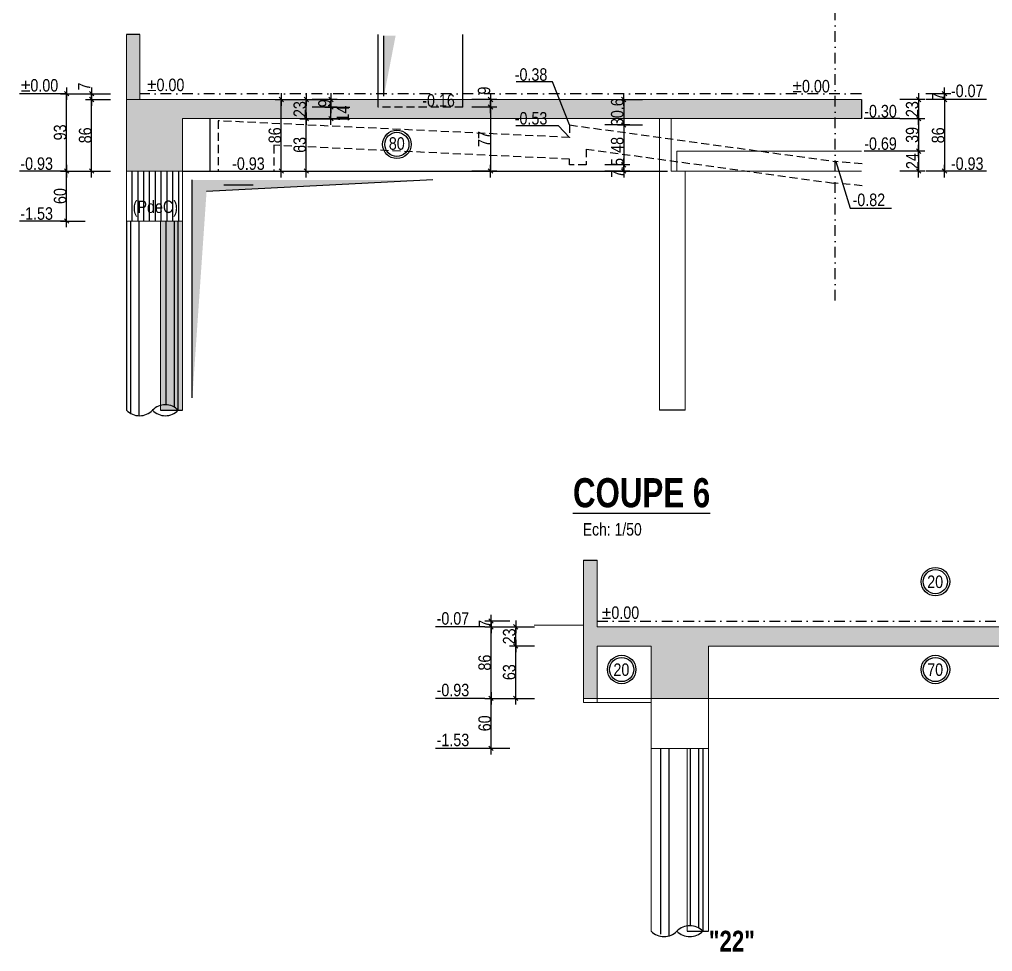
# Model space of a CAD drawing. Header units: centimetres. Extents: x 0 to 23018, y -29024 to -24812.
# Drawn here: x 18657 to 19826, y -26981 to -25861 of the extents above; entities that cross this region are included whole.
import ezdxf
from ezdxf.enums import TextEntityAlignment as Align

# ---------------------------------------------------------------- set-up
doc = ezdxf.new("R2010")
doc.units = ezdxf.units.CM
doc.header["$LTSCALE"] = 25.4
doc.header["$PDMODE"] = 1
doc.header["$PDSIZE"] = -2
doc.linetypes.add('CACHEX2', pattern=[19.05, 12.7, -6.35])
doc.linetypes.add('TIRETPTX2', pattern=[50.8, 25.4, -12.7, 0, -12.7])
for name, color, linetype in [('01_cote_gen', 4, 'Continuous'), ('01_linteaux', 2, 'Continuous'), ('01_murs_sup', 2, 'CACHEX2'), ('01_poch_BN', 9, 'Continuous'), ('01_poch_murs', 253, 'Continuous'), ('01_texte', 230, 'Continuous'), ('AA_COTES', 2, 'Continuous')]:
    doc.layers.add(name, color=color, linetype=linetype)
doc.layers.add('01_murs_coup', color=5, linetype='Continuous', lineweight=60)
doc.layers.add('01_PIEUX', color=5, linetype='Continuous', lineweight=60)
doc.styles.add('ARIAL NA', font='ARIALN.TTF')
doc.styles.add('impact', font='impact.ttf')
doc.styles.add('MATTE_TXT', font='arial.ttf')
doc.styles.add('STYLE2', font='ARIALN.TTF')
doc.dimstyles.new('JB50', dxfattribs={"dimscale": 0.1, "dimtxt": 150, "dimasz": 15, "dimexe": 0.1, "dimexo": 0.1, "dimgap": 0.09, "dimtad": 1, "dimdec": 1, "dimdsep": 46, "dimtxsty": 'STYLE2', "dimblk1": 'BOND_G', "dimblk2": 'BOND_D', "dimsah": 1, "dimcen": 1.5, "dimdle": 0.01, "dimse1": 1, "dimse2": 1, "dimclrd": 4, "dimclre": 2, "dimclrt": 6, "dimazin": 2, "dimtfac": 2.333333, "dimtdec": 1, "dimtix": 1, "dimtmove": 2, "dimatfit": 3, "dimldrblk": 'BOND_G', "dimfxl": 1, "dimtolj": 1, "dimtzin": 0, "dimarcsym": 0})

# ---------------------------------------------------------------- blocks, each defined once
blk = doc.blocks.new('BOND_G')
at = {"layer": 'AA_COTES', "color": 0}
for p, q in [((0, -5), (0, 15)), ((5, 0), (-5, 0)), ((1.77, 1.77), (-1.77, -1.77))]:
    blk.add_line(p, q, dxfattribs=at)
blk = doc.blocks.new('BOND_D')
at = {"layer": 'AA_COTES', "color": 0}
for p, q in [((5, 0), (-5, 0)), ((-1.77, -1.77), (1.77, 1.77)), ((0, 5), (0, -15))]:
    blk.add_line(p, q, dxfattribs=at)
blk = doc.blocks.new('*D72')
at = {"layer": '01_cote_gen', "color": 4, "lineweight": -2, "transparency": 16777216}
blk.add_line((19767.9, -25958.7), (19767.9, -26041.7), dxfattribs=at)
at = {"layer": 'Defpoints', "color": 0, "transparency": 16777216}
for p in [(19697.5, -25957.2), (19697.5, -26043.2), (19767.9, -26043.2)]:
    blk.add_point(p, dxfattribs=at)
at = {"layer": '01_cote_gen', "color": 4, "lineweight": -2, "transparency": 16777216, "xscale": 1.5, "yscale": 1.5, "zscale": 1.5}
for name, p, rotation in [('BOND_G', (19767.9, -25957.2), 90), ('BOND_D', (19767.9, -26043.2), 270)]:
    blk.add_blockref(name, p, dxfattribs=dict(at, rotation=rotation))
at = {"layer": '01_cote_gen', "color": 6, "transparency": 16777216, "insert": (19760.2, -26000.2), "char_height": 15, "attachment_point": 5, "rotation": 90, "style": 'STYLE2'}
blk.add_mtext('\\A1;86', dxfattribs=at)
blk = doc.blocks.new('*D73')
at = {"layer": '01_cote_gen', "color": 4, "lineweight": -2, "transparency": 16777216}
blk.add_line((19736.7, -25958.7), (19736.7, -25978.7), dxfattribs=at)
at = {"layer": 'Defpoints', "color": 0, "transparency": 16777216}
for p in [(19697.5, -25957.2), (19697.5, -25980.2), (19736.7, -25980.2)]:
    blk.add_point(p, dxfattribs=at)
at = {"layer": '01_cote_gen', "color": 4, "lineweight": -2, "transparency": 16777216, "xscale": 1.5, "yscale": 1.5, "zscale": 1.5}
for name, p, rotation in [('BOND_G', (19736.7, -25957.2), 90), ('BOND_D', (19736.7, -25980.2), 270)]:
    blk.add_blockref(name, p, dxfattribs=dict(at, rotation=rotation))
at = {"layer": '01_cote_gen', "color": 6, "transparency": 16777216, "insert": (19729.1, -25968.7), "char_height": 15, "attachment_point": 5, "rotation": 90, "style": 'STYLE2'}
blk.add_mtext('\\A1;23', dxfattribs=at)
blk = doc.blocks.new('*D74')
at = {"layer": '01_cote_gen', "color": 4, "lineweight": -2, "transparency": 16777216}
blk.add_line((19736.7, -25981.7), (19736.7, -26017.7), dxfattribs=at)
at = {"layer": 'Defpoints', "color": 0, "transparency": 16777216}
for p in [(19697.5, -25980.2), (19697.5, -26019.2), (19736.7, -26019.2)]:
    blk.add_point(p, dxfattribs=at)
at = {"layer": '01_cote_gen', "color": 4, "lineweight": -2, "transparency": 16777216, "xscale": 1.5, "yscale": 1.5, "zscale": 1.5}
for name, p, rotation in [('BOND_G', (19736.7, -25980.2), 90), ('BOND_D', (19736.7, -26019.2), 270)]:
    blk.add_blockref(name, p, dxfattribs=dict(at, rotation=rotation))
at = {"layer": '01_cote_gen', "color": 6, "transparency": 16777216, "insert": (19729.1, -25999.7), "char_height": 15, "attachment_point": 5, "rotation": 90, "style": 'STYLE2'}
blk.add_mtext('\\A1;39', dxfattribs=at)
blk = doc.blocks.new('*D75')
at = {"layer": '01_cote_gen', "color": 4, "lineweight": -2, "transparency": 16777216}
blk.add_line((19736.7, -26020.7), (19736.7, -26041.7), dxfattribs=at)
at = {"layer": 'Defpoints', "color": 0, "transparency": 16777216}
for p in [(19697.5, -26019.2), (19697.5, -26043.2), (19736.7, -26043.2)]:
    blk.add_point(p, dxfattribs=at)
at = {"layer": '01_cote_gen', "color": 4, "lineweight": -2, "transparency": 16777216, "xscale": 1.5, "yscale": 1.5, "zscale": 1.5}
for name, p, rotation in [('BOND_G', (19736.7, -26019.2), 90), ('BOND_D', (19736.7, -26043.2), 270)]:
    blk.add_blockref(name, p, dxfattribs=dict(at, rotation=rotation))
at = {"layer": '01_cote_gen', "color": 6, "transparency": 16777216, "insert": (19729.2, -26031.2), "char_height": 15, "attachment_point": 5, "rotation": 90, "style": 'STYLE2'}
blk.add_mtext('\\A1;24', dxfattribs=at)
blk = doc.blocks.new('*D76')
at = {"layer": '01_cote_gen', "color": 4, "lineweight": -2, "transparency": 16777216}
blk.add_line((19001.1, -26041.7), (19001.1, -25981.7), dxfattribs=at)
at = {"layer": 'Defpoints', "color": 0, "transparency": 16777216}
for p in [(19001.1, -25980.2), (19039.6, -25980.2), (19031.6, -26043.2)]:
    blk.add_point(p, dxfattribs=at)
at = {"layer": '01_cote_gen', "color": 4, "lineweight": -2, "transparency": 16777216, "xscale": 1.5, "yscale": 1.5, "zscale": 1.5}
for name, p, rotation in [('BOND_D', (19001.1, -25980.2), 90), ('BOND_G', (19001.1, -26043.2), 270)]:
    blk.add_blockref(name, p, dxfattribs=dict(at, rotation=rotation))
at = {"layer": '01_cote_gen', "color": 6, "transparency": 16777216, "insert": (18993.4, -26011.7), "char_height": 15, "attachment_point": 5, "rotation": 90, "style": 'STYLE2'}
blk.add_mtext('\\A1;63', dxfattribs=at)
blk = doc.blocks.new('*D77')
at = {"layer": '01_cote_gen', "color": 4, "lineweight": -2, "transparency": 16777216}
blk.add_line((19001.1, -25978.7), (19001.1, -25958.7), dxfattribs=at)
at = {"layer": 'Defpoints', "color": 0, "transparency": 16777216}
for p in [(19001.1, -25957.2), (19015.4, -25957.2), (19015.4, -25980.2)]:
    blk.add_point(p, dxfattribs=at)
at = {"layer": '01_cote_gen', "color": 4, "lineweight": -2, "transparency": 16777216, "xscale": 1.5, "yscale": 1.5, "zscale": 1.5}
for name, p, rotation in [('BOND_D', (19001.1, -25957.2), 90), ('BOND_G', (19001.1, -25980.2), 270)]:
    blk.add_blockref(name, p, dxfattribs=dict(at, rotation=rotation))
at = {"layer": '01_cote_gen', "color": 6, "transparency": 16777216, "insert": (18993.4, -25968.7), "char_height": 15, "attachment_point": 5, "rotation": 90, "style": 'STYLE2'}
blk.add_mtext('\\A1;23', dxfattribs=at)
blk = doc.blocks.new('*D78')
at = {"layer": '01_cote_gen', "color": 4, "lineweight": -2, "transparency": 16777216}
blk.add_line((18971.1, -26041.7), (18971.1, -25958.7), dxfattribs=at)
at = {"layer": 'Defpoints', "color": 0, "transparency": 16777216}
for p in [(18971.1, -25957.2), (19023.6, -25957.2), (19023.6, -26043.2)]:
    blk.add_point(p, dxfattribs=at)
at = {"layer": '01_cote_gen', "color": 4, "lineweight": -2, "transparency": 16777216, "xscale": 1.5, "yscale": 1.5, "zscale": 1.5}
for name, p, rotation in [('BOND_D', (18971.1, -25957.2), 90), ('BOND_G', (18971.1, -26043.2), 270)]:
    blk.add_blockref(name, p, dxfattribs=dict(at, rotation=rotation))
at = {"layer": '01_cote_gen', "color": 6, "transparency": 16777216, "insert": (18963.5, -26000.2), "char_height": 15, "attachment_point": 5, "rotation": 90, "style": 'STYLE2'}
blk.add_mtext('\\A1;86', dxfattribs=at)
blk = doc.blocks.new('*D79')
at = {"layer": '01_cote_gen', "color": 4, "lineweight": -2, "transparency": 16777216}
blk.add_line((19030.8, -25978.7), (19030.8, -25967.7), dxfattribs=at)
at = {"layer": 'Defpoints', "color": 0, "transparency": 16777216}
for p in [(19030.8, -25966.2), (19090, -25966.2), (19075.1, -25980.2)]:
    blk.add_point(p, dxfattribs=at)
at = {"layer": '01_cote_gen', "color": 4, "lineweight": -2, "transparency": 16777216, "xscale": 1.5, "yscale": 1.5, "zscale": 1.5}
for name, p, rotation in [('BOND_D', (19030.8, -25966.2), 90), ('BOND_G', (19030.8, -25980.2), 270)]:
    blk.add_blockref(name, p, dxfattribs=dict(at, rotation=rotation))
at = {"layer": '01_cote_gen', "color": 6, "transparency": 16777216, "insert": (19045.1, -25974), "char_height": 15, "attachment_point": 5, "rotation": 90, "style": 'STYLE2'}
blk.add_mtext('\\A1;14', dxfattribs=at)
blk = doc.blocks.new('*D80')
at = {"layer": '01_cote_gen', "color": 4, "lineweight": -2, "transparency": 16777216}
blk.add_line((19030.8, -25958.7), (19030.8, -25964.7), dxfattribs=at)
at = {"layer": 'Defpoints', "color": 0, "transparency": 16777216}
for p in [(19042.3, -25957.2), (19030.8, -25966.2), (19045, -25966.2)]:
    blk.add_point(p, dxfattribs=at)
at = {"layer": '01_cote_gen', "color": 4, "lineweight": -2, "transparency": 16777216, "xscale": 1.5, "yscale": 1.5, "zscale": 1.5}
for name, p, rotation in [('BOND_G', (19030.8, -25957.2), 90), ('BOND_D', (19030.8, -25966.2), 270)]:
    blk.add_blockref(name, p, dxfattribs=dict(at, rotation=rotation))
at = {"layer": '01_cote_gen', "color": 6, "transparency": 16777216, "insert": (19023.1, -25961.7), "char_height": 15, "attachment_point": 5, "rotation": 90, "style": 'STYLE2'}
blk.add_mtext('\\A1;9', dxfattribs=at)
blk = doc.blocks.new('*D81')
at = {"layer": '01_cote_gen', "color": 4, "lineweight": -2, "transparency": 16777216}
blk.add_line((19382.5, -25989.2), (19382.5, -26034.2), dxfattribs=at)
at = {"layer": 'Defpoints', "color": 0, "transparency": 16777216}
for p in [(19317.4, -25987.7), (19337.4, -26035.7), (19382.5, -26035.7)]:
    blk.add_point(p, dxfattribs=at)
at = {"layer": '01_cote_gen', "color": 4, "lineweight": -2, "transparency": 16777216, "xscale": 1.5, "yscale": 1.5, "zscale": 1.5}
for name, p, rotation in [('BOND_G', (19382.5, -25987.7), 90), ('BOND_D', (19382.5, -26035.7), 270)]:
    blk.add_blockref(name, p, dxfattribs=dict(at, rotation=rotation))
at = {"layer": '01_cote_gen', "color": 6, "transparency": 16777216, "insert": (19374.8, -26011.7), "char_height": 15, "attachment_point": 5, "rotation": 90, "style": 'STYLE2'}
blk.add_mtext('\\A1;48', dxfattribs=at)
blk = doc.blocks.new('*D82')
at = {"layer": '01_cote_gen', "color": 4, "lineweight": -2, "transparency": 16777216}
for p, q in [((19382.5, -25955.7), (19382.5, -25954.2)), ((19382.5, -25957.2), (19382.5, -25987.7)), ((19382.5, -25989.2), (19382.5, -25990.7))]:
    blk.add_line(p, q, dxfattribs=at)
at = {"layer": 'Defpoints', "color": 0, "transparency": 16777216}
for p in [(19354.3, -25957.2), (19317.4, -25987.7), (19382.5, -25987.7)]:
    blk.add_point(p, dxfattribs=at)
at = {"layer": '01_cote_gen', "color": 4, "lineweight": -2, "transparency": 16777216, "xscale": 1.5, "yscale": 1.5, "zscale": 1.5}
for name, p, rotation in [('BOND_G', (19382.5, -25957.2), 270), ('BOND_D', (19382.5, -25987.7), 90)]:
    blk.add_blockref(name, p, dxfattribs=dict(at, rotation=rotation))
at = {"layer": '01_cote_gen', "color": 6, "transparency": 16777216, "insert": (19374.8, -25972.4), "char_height": 15, "attachment_point": 5, "rotation": 90, "style": 'STYLE2'}
blk.add_mtext('\\A1;30.6', dxfattribs=at)
blk = doc.blocks.new('*D83')
at = {"layer": '01_cote_gen', "color": 4, "lineweight": -2, "transparency": 16777216}
for p, q in [((19382.5, -26034.2), (19382.5, -26032.7)), ((19382.5, -26043.2), (19382.5, -26035.7)), ((19382.5, -26044.7), (19382.5, -26046.2))]:
    blk.add_line(p, q, dxfattribs=at)
at = {"layer": 'Defpoints', "color": 0, "transparency": 16777216}
for p in [(19317.4, -26035.7), (19327.4, -26043.2), (19382.5, -26035.7)]:
    blk.add_point(p, dxfattribs=at)
at = {"layer": '01_cote_gen', "color": 4, "lineweight": -2, "transparency": 16777216, "xscale": 1.5, "yscale": 1.5, "zscale": 1.5}
for name, p, rotation in [('BOND_D', (19382.5, -26035.7), 270), ('BOND_G', (19382.5, -26043.2), 90)]:
    blk.add_blockref(name, p, dxfattribs=dict(at, rotation=rotation))
at = {"layer": '01_cote_gen', "color": 6, "transparency": 16777216, "insert": (19374.9, -26039.4), "char_height": 15, "attachment_point": 5, "rotation": 90, "style": 'STYLE2'}
blk.add_mtext('\\A1;7.5', dxfattribs=at)
blk = doc.blocks.new('*D90')
at = {"layer": '01_cote_gen', "color": 4, "lineweight": -2, "transparency": 16777216}
blk.add_line((19252.7, -26675.3), (19252.7, -26615.3), dxfattribs=at)
at = {"layer": 'Defpoints', "color": 0, "transparency": 16777216}
for p in [(19252.7, -26613.8), (19350.4, -26613.8), (19350.4, -26676.8)]:
    blk.add_point(p, dxfattribs=at)
at = {"layer": '01_cote_gen', "color": 4, "lineweight": -2, "transparency": 16777216, "xscale": 1.5, "yscale": 1.5, "zscale": 1.5}
for name, p, rotation in [('BOND_D', (19252.7, -26613.8), 90), ('BOND_G', (19252.7, -26676.8), 270)]:
    blk.add_blockref(name, p, dxfattribs=dict(at, rotation=rotation))
at = {"layer": '01_cote_gen', "color": 6, "transparency": 16777216, "insert": (19245, -26645.3), "char_height": 15, "attachment_point": 5, "rotation": 90, "style": 'STYLE2'}
blk.add_mtext('\\A1;63', dxfattribs=at)
blk = doc.blocks.new('*D91')
at = {"layer": '01_cote_gen', "color": 4, "lineweight": -2, "transparency": 16777216}
blk.add_line((19252.7, -26612.3), (19252.7, -26592.3), dxfattribs=at)
at = {"layer": 'Defpoints', "color": 0, "transparency": 16777216}
for p in [(19252.7, -26590.8), (19350.4, -26590.8), (19350.4, -26613.8)]:
    blk.add_point(p, dxfattribs=at)
at = {"layer": '01_cote_gen', "color": 4, "lineweight": -2, "transparency": 16777216, "xscale": 1.5, "yscale": 1.5, "zscale": 1.5}
for name, p, rotation in [('BOND_D', (19252.7, -26590.8), 90), ('BOND_G', (19252.7, -26613.8), 270)]:
    blk.add_blockref(name, p, dxfattribs=dict(at, rotation=rotation))
at = {"layer": '01_cote_gen', "color": 6, "transparency": 16777216, "insert": (19245, -26602.3), "char_height": 15, "attachment_point": 5, "rotation": 90, "style": 'STYLE2'}
blk.add_mtext('\\A1;23', dxfattribs=at)
blk = doc.blocks.new('*D92')
at = {"layer": '01_cote_gen', "color": 4, "lineweight": -2, "transparency": 16777216}
blk.add_line((19223.2, -26675.3), (19223.2, -26592.3), dxfattribs=at)
at = {"layer": 'Defpoints', "color": 0, "transparency": 16777216}
for p in [(19223.2, -26590.8), (19350.4, -26590.8), (19350.4, -26676.8)]:
    blk.add_point(p, dxfattribs=at)
at = {"layer": '01_cote_gen', "color": 4, "lineweight": -2, "transparency": 16777216, "xscale": 1.5, "yscale": 1.5, "zscale": 1.5}
for name, p, rotation in [('BOND_D', (19223.2, -26590.8), 90), ('BOND_G', (19223.2, -26676.8), 270)]:
    blk.add_blockref(name, p, dxfattribs=dict(at, rotation=rotation))
at = {"layer": '01_cote_gen', "color": 6, "transparency": 16777216, "insert": (19215.5, -26633.8), "char_height": 15, "attachment_point": 5, "rotation": 90, "style": 'STYLE2'}
blk.add_mtext('\\A1;86', dxfattribs=at)
blk = doc.blocks.new('*D93')
at = {"layer": '01_cote_gen', "color": 4, "lineweight": -2, "transparency": 16777216}
for p, q in [((19223.2, -26582.3), (19223.2, -26580.8)), ((19223.2, -26583.8), (19223.2, -26590.8)), ((19223.2, -26592.3), (19223.2, -26593.8))]:
    blk.add_line(p, q, dxfattribs=at)
at = {"layer": 'Defpoints', "color": 0, "transparency": 16777216}
for p in [(19223.2, -26590.8), (19357.8, -26583.8), (19357.8, -26590.8)]:
    blk.add_point(p, dxfattribs=at)
at = {"layer": '01_cote_gen', "color": 4, "lineweight": -2, "transparency": 16777216, "xscale": 1.5, "yscale": 1.5, "zscale": 1.5}
for name, p, rotation in [('BOND_G', (19223.2, -26583.8), 270), ('BOND_D', (19223.2, -26590.8), 90)]:
    blk.add_blockref(name, p, dxfattribs=dict(at, rotation=rotation))
at = {"layer": '01_cote_gen', "color": 6, "transparency": 16777216, "insert": (19215.7, -26587.3), "char_height": 15, "attachment_point": 5, "rotation": 90, "style": 'STYLE2'}
blk.add_mtext('\\A1;7', dxfattribs=at)
blk = doc.blocks.new('*D94')
at = {"layer": '01_cote_gen', "color": 4, "lineweight": -2, "transparency": 16777216}
blk.add_line((19223.2, -26735.3), (19223.2, -26678.3), dxfattribs=at)
at = {"layer": 'Defpoints', "color": 0, "transparency": 16777216}
for p in [(19223.2, -26676.8), (19415.5, -26676.8), (19415.5, -26736.8)]:
    blk.add_point(p, dxfattribs=at)
at = {"layer": '01_cote_gen', "color": 4, "lineweight": -2, "transparency": 16777216, "xscale": 1.5, "yscale": 1.5, "zscale": 1.5}
for name, p, rotation in [('BOND_D', (19223.2, -26676.8), 90), ('BOND_G', (19223.2, -26736.8), 270)]:
    blk.add_blockref(name, p, dxfattribs=dict(at, rotation=rotation))
at = {"layer": '01_cote_gen', "color": 6, "transparency": 16777216, "insert": (19215.5, -26706.8), "char_height": 15, "attachment_point": 5, "rotation": 90, "style": 'STYLE2'}
blk.add_mtext('\\A1;60', dxfattribs=at)
blk = doc.blocks.new('*D98')
at = {"layer": '01_cote_gen', "color": 4, "lineweight": -2, "transparency": 16777216}
blk.add_line((18713.2, -26101.7), (18713.2, -26044.7), dxfattribs=at)
at = {"layer": 'Defpoints', "color": 0, "transparency": 16777216}
for p in [(18713.2, -26043.2), (18755.7, -26043.2), (18755.7, -26103.2)]:
    blk.add_point(p, dxfattribs=at)
at = {"layer": '01_cote_gen', "color": 4, "lineweight": -2, "transparency": 16777216, "xscale": 1.5, "yscale": 1.5, "zscale": 1.5}
for name, p, rotation in [('BOND_D', (18713.2, -26043.2), 90), ('BOND_G', (18713.2, -26103.2), 270)]:
    blk.add_blockref(name, p, dxfattribs=dict(at, rotation=rotation))
at = {"layer": '01_cote_gen', "color": 6, "transparency": 16777216, "insert": (18705.5, -26073.2), "char_height": 15, "attachment_point": 5, "rotation": 90, "style": 'STYLE2'}
blk.add_mtext('\\A1;60', dxfattribs=at)
blk = doc.blocks.new('*D99')
at = {"layer": '01_cote_gen', "color": 4, "lineweight": -2, "transparency": 16777216}
blk.add_line((18713.2, -26041.7), (18713.2, -25951.7), dxfattribs=at)
at = {"layer": 'Defpoints', "color": 0, "transparency": 16777216}
for p in [(18713.2, -25950.2), (18788.5, -25950.2), (18735.7, -26043.2)]:
    blk.add_point(p, dxfattribs=at)
at = {"layer": '01_cote_gen', "color": 4, "lineweight": -2, "transparency": 16777216, "xscale": 1.5, "yscale": 1.5, "zscale": 1.5}
for name, p, rotation in [('BOND_D', (18713.2, -25950.2), 90), ('BOND_G', (18713.2, -26043.2), 270)]:
    blk.add_blockref(name, p, dxfattribs=dict(at, rotation=rotation))
at = {"layer": '01_cote_gen', "color": 6, "transparency": 16777216, "insert": (18705.5, -25996.7), "char_height": 15, "attachment_point": 5, "rotation": 90, "style": 'STYLE2'}
blk.add_mtext('\\A1;93', dxfattribs=at)
blk = doc.blocks.new('*D277')
at = {"layer": '01_poch_murs', "color": 4, "lineweight": -2, "transparency": 16777216}
blk.add_line((19222.5, -25967.7), (19222.5, -26041.7), dxfattribs=at)
at = {"layer": 'Defpoints', "color": 0, "transparency": 16777216}
for p in [(19189.4, -25966.2), (19213.7, -26043.2), (19222.5, -26043.2)]:
    blk.add_point(p, dxfattribs=at)
at = {"layer": '01_poch_murs', "color": 4, "lineweight": -2, "transparency": 16777216, "xscale": 1.5, "yscale": 1.5, "zscale": 1.5}
for name, p, rotation in [('BOND_G', (19222.5, -25966.2), 90), ('BOND_D', (19222.5, -26043.2), 270)]:
    blk.add_blockref(name, p, dxfattribs=dict(at, rotation=rotation))
at = {"layer": '01_poch_murs', "color": 6, "transparency": 16777216, "insert": (19214.9, -26004.7), "char_height": 15, "attachment_point": 5, "rotation": 90, "style": 'STYLE2'}
blk.add_mtext('\\A1;77', dxfattribs=at)
blk = doc.blocks.new('*D278')
at = {"layer": '01_poch_murs', "color": 4, "lineweight": -2, "transparency": 16777216}
blk.add_line((19222.5, -25958.7), (19222.5, -25964.7), dxfattribs=at)
at = {"layer": 'Defpoints', "color": 0, "transparency": 16777216}
for p in [(19217, -25957.2), (19211.5, -25966.2), (19222.5, -25966.2)]:
    blk.add_point(p, dxfattribs=at)
at = {"layer": '01_poch_murs', "color": 4, "lineweight": -2, "transparency": 16777216, "xscale": 1.5, "yscale": 1.5, "zscale": 1.5}
for name, p, rotation in [('BOND_G', (19222.5, -25957.2), 90), ('BOND_D', (19222.5, -25966.2), 270)]:
    blk.add_blockref(name, p, dxfattribs=dict(at, rotation=rotation))
at = {"layer": '01_poch_murs', "color": 6, "transparency": 16777216, "insert": (19214.8, -25946.4), "char_height": 15, "attachment_point": 5, "rotation": 90, "style": 'STYLE2'}
blk.add_mtext('\\A1;9', dxfattribs=at)
blk = doc.blocks.new('*D311')
at = {"layer": '01_cote_gen', "color": 4, "lineweight": -2, "transparency": 16777216}
for p, q in [((19767.9, -25948.7), (19767.9, -25947.2)), ((19767.9, -25957.2), (19767.9, -25950.2)), ((19767.9, -25958.7), (19767.9, -25960.2))]:
    blk.add_line(p, q, dxfattribs=at)
at = {"layer": 'Defpoints', "color": 0, "transparency": 16777216}
for p in [(19655.9, -25950.2), (19767.9, -25950.2), (19655.9, -25957.2)]:
    blk.add_point(p, dxfattribs=at)
at = {"layer": '01_cote_gen', "color": 4, "lineweight": -2, "transparency": 16777216, "xscale": 1.5, "yscale": 1.5, "zscale": 1.5}
for name, p, rotation in [('BOND_D', (19767.9, -25950.2), 270), ('BOND_G', (19767.9, -25957.2), 90)]:
    blk.add_blockref(name, p, dxfattribs=dict(at, rotation=rotation))
at = {"layer": '01_cote_gen', "color": 6, "transparency": 16777216, "insert": (19760.4, -25953.7), "char_height": 15, "attachment_point": 5, "rotation": 90, "style": 'STYLE2'}
blk.add_mtext('\\A1;7', dxfattribs=at)
blk = doc.blocks.new('*D312')
at = {"layer": '01_cote_gen', "color": 4, "lineweight": -2, "transparency": 16777216}
blk.add_line((18743.3, -26041.7), (18743.3, -25958.7), dxfattribs=at)
at = {"layer": 'Defpoints', "color": 0, "transparency": 16777216}
for p in [(18743.3, -25957.2), (18813.2, -25957.2), (18818.9, -26043.2)]:
    blk.add_point(p, dxfattribs=at)
at = {"layer": '01_cote_gen', "color": 4, "lineweight": -2, "transparency": 16777216, "xscale": 1.5, "yscale": 1.5, "zscale": 1.5}
for name, p, rotation in [('BOND_D', (18743.3, -25957.2), 90), ('BOND_G', (18743.3, -26043.2), 270)]:
    blk.add_blockref(name, p, dxfattribs=dict(at, rotation=rotation))
at = {"layer": '01_cote_gen', "color": 6, "transparency": 16777216, "insert": (18735.6, -26000.2), "char_height": 15, "attachment_point": 5, "rotation": 90, "style": 'STYLE2'}
blk.add_mtext('\\A1;86', dxfattribs=at)
blk = doc.blocks.new('*D313')
at = {"layer": '01_cote_gen', "color": 4, "lineweight": -2, "transparency": 16777216}
blk.add_line((18743.3, -25955.7), (18743.3, -25951.7), dxfattribs=at)
at = {"layer": 'Defpoints', "color": 0, "transparency": 16777216}
for p in [(18735.7, -25950.2), (18743.3, -25950.2), (18750.8, -25957.2)]:
    blk.add_point(p, dxfattribs=at)
at = {"layer": '01_cote_gen', "color": 4, "lineweight": -2, "transparency": 16777216, "xscale": 1.5, "yscale": 1.5, "zscale": 1.5}
for name, p, rotation in [('BOND_D', (18743.3, -25950.2), 90), ('BOND_G', (18743.3, -25957.2), 270)]:
    blk.add_blockref(name, p, dxfattribs=dict(at, rotation=rotation))
at = {"layer": '01_cote_gen', "color": 6, "transparency": 16777216, "insert": (18734.3, -25941.5), "char_height": 15, "attachment_point": 5, "rotation": 90, "style": 'STYLE2'}
blk.add_mtext('\\A1;7', dxfattribs=at)

msp = doc.modelspace()

# ---------------------------------------------------------------- hatches: boundary and pattern name
at = {"layer": '01_poch_BN'}
h = msp.add_hatch(color=256, dxfattribs=at)
h.dxf.hatch_style = 1
h.paths.add_polyline_path([(18801.36, -25879.17), (18785.36, -25879.17), (18785.36, -25957.17), (18801.36, -25957.17)])
h = msp.add_hatch(color=256, dxfattribs=at)
h.dxf.hatch_style = 1
h.paths.add_polyline_path([(19668.03, -25957.17), (18785.36, -25957.17), (18785.36, -26043.17), (18852.36, -26043.17), (18852.36, -25980.17), (19668.03, -25980.17)])
h.paths.add_polyline_path([(18852.36, -26103.17), (18826.04, -26103.17), (18826.04, -26330.56), (18852.36, -26330.56)])
h = msp.add_hatch(color=256, dxfattribs=at)
h.dxf.hatch_style = 1
h.paths.add_polyline_path([(19484.25, -26613.85), (20070.41, -26613.85), (20070.41, -26606.85), (20091.9, -26606.85), (20091.9, -26676.85), (20099.59, -26676.85), (20099.59, -26652.85), (20106.59, -26652.85), (20106.59, -26606.85), (20584.29, -26606.85), (20584.29, -26652.85), (20591.29, -26652.85), (20591.29, -26676.85), (20598.98, -26676.85), (20598.98, -26606.85), (20666.09, -26606.85), (20666.09, -26510.57), (20645.44, -26510.57), (20645.44, -26583.85), (20070.41, -26583.85), (20070.41, -26510.86), (20052.41, -26510.57), (20052.41, -26590.85), (19350.45, -26590.85), (19350.45, -26510.57), (19333.99, -26510.57), (19333.99, -26676.85), (19350.45, -26676.85), (19350.45, -26613.85), (19415.46, -26613.85), (19415.46, -26676.85), (19484.25, -26676.85)])
h.paths.add_polyline_path([(21395.45, -26511.27), (21379.45, -26511.27), (21379.45, -26591.55), (21214.45, -26590.85), (21214.45, -26510.57), (21194.45, -26510.57), (21194.45, -26956.48), (21214.45, -26955.37), (21214.45, -26610.85), (21395.45, -26611.55)])
h.paths.add_polyline_path([(21194.45, -26844.98), (21194.45, -26818.96), (20608.98, -26839.85), (20608.98, -26865.86)])
h.paths.add_polyline_path([(21800.52, -26590.85), (21403.45, -26590.85), (21403.45, -26610.85), (21800.52, -26610.85)])
h.paths.add_polyline_path([(21770.45, -26910.85), (21336.45, -26910.85), (21336.45, -26930.85), (21770.45, -26930.85)])

# ---------------------------------------------------------------- linework, layer by layer
at = {"layer": '01_linteaux', "linetype": 'TIRETPTX2', "ltscale": 0.02}
for p, q in [((19636.36, -26198.78), (19636.36, -25835.35)), ((19668.03, -25950.17), (18801.36, -25950.17)), ((19350.45, -26583.85), (20052.41, -26583.85))]:
    msp.add_line(p, q, dxfattribs=at)
at = {"layer": '01_linteaux'}
for p, q in [((19087.36, -25957.17), (19087.36, -25879.17)), ((19189.36, -25957.17), (19189.36, -25879.17)), ((18885.32, -25980.17), (18885.32, -26043.17)), ((18852.36, -26043.17), (19425.36, -26043.17)), ((18785.36, -26103.17), (18785.36, -26330.56)), ((18847.36, -26330.56), (18847.36, -26103.17)), ((19477.46, -26736.85), (19477.46, -26956.48))]:
    msp.add_line(p, q, dxfattribs=at)
for centre, start, end in [((18831.86, -26345.63), 44.19387, 135.80613), ((18800.86, -26315.49), 224.19387, 315.80613), ((18831.86, -26315.49), 224.19387, 315.80613), ((19430.96, -26941.41), 224.19387, 315.80613), ((19461.96, -26971.55), 44.19387, 135.80613), ((19461.96, -26941.41), 224.19387, 315.80613)]:
    msp.add_arc(centre, 21.62, start, end, dxfattribs=at)
at = {"layer": '01_murs_coup', "linetype": 'Continuous', "lineweight": 5}
for p, q in [((18785.36, -26103.17), (18785.36, -25879.17)), ((18801.36, -25957.17), (18801.36, -25879.17)), ((19668.03, -25957.17), (18785.36, -25957.17)), ((18852.36, -26330.56), (18852.36, -25980.17)), ((19668.03, -25980.17), (18852.36, -25980.17)), ((19425.36, -26330.56), (19425.36, -25980.17)), ((19439.36, -26043.17), (19439.36, -25980.17)), ((19446.36, -26043.17), (19446.36, -26019.17)), ((19446.36, -26019.17), (19668.03, -26019.17)), ((18785.36, -26043.17), (18852.36, -26043.17)), ((19439.36, -26043.17), (19668.03, -26043.17)), ((19456.36, -26330.56), (19456.36, -26043.17)), ((18785.36, -26103.17), (18852.36, -26103.17)), ((18826.04, -26330.56), (18826.04, -26103.17)), ((19333.99, -26510.57), (19333.99, -26681.85)), ((19350.45, -26510.57), (19350.45, -26590.85)), ((19275.01, -26588.85), (19333.99, -26588.85)), ((19350.45, -26590.85), (20052.41, -26590.85)), ((19350.45, -26613.85), (19350.45, -26681.85)), ((19350.45, -26613.85), (19415.46, -26613.85)), ((19415.46, -26676.85), (19415.46, -26613.85)), ((19484.25, -26613.85), (20070.41, -26613.85)), ((19484.25, -26676.85), (19484.25, -26613.85)), ((19333.99, -26676.85), (19350.45, -26676.85)), ((19333.99, -26681.85), (19350.45, -26681.85)), ((19415.46, -26676.85), (19415.46, -26736.85)), ((19415.46, -26676.85), (19484.25, -26676.85)), ((19484.25, -26676.85), (19484.25, -26956.48)), ((19415.46, -26736.85), (19484.25, -26736.85)), ((19458.55, -26736.85), (19458.55, -26956.48))]:
    msp.add_line(p, q, dxfattribs=at)
at = {"layer": '01_murs_sup', "ltscale": 0.03}
for p, q in [((19087.36, -25966.17), (19087.36, -25957.17)), ((19189.36, -25966.17), (19189.36, -25957.17)), ((19189.36, -25966.17), (19087.36, -25966.17)), ((19317.36, -26002.76), (18895.12, -25982.76)), ((18895.12, -25982.76), (18895.12, -26043.17)), ((19317.36, -25987.73), (19637.36, -26031.73)), ((19317.36, -25987.73), (19317.36, -26002.76)), ((19317.36, -26028.8), (18962.12, -26012.22)), ((18962.12, -26012.22), (18962.12, -26043.17)), ((19337.36, -26016.73), (19634.41, -26057.57)), ((19337.36, -26016.73), (19337.36, -26035.69)), ((19317.36, -26035.69), (19317.36, -26028.8)), ((19669.03, -26034.61), (19637.36, -26031.73)), ((19337.36, -26035.69), (19317.36, -26035.69)), ((19425.36, -26043.17), (19439.36, -26043.17)), ((19669.03, -26060.71), (19634.41, -26057.57))]:
    msp.add_line(p, q, dxfattribs=at)
at = {"layer": '01_murs_sup', "ltscale": 200}
msp.add_line((18902.04, -26059.78), (18937.37, -26059.78), dxfattribs=at)
at = {"layer": '01_PIEUX', "color": 2, "linetype": 'Continuous', "lineweight": 5}
for p, q in [((19350.45, -26676.85), (19415.46, -26676.85)), ((19350.45, -26681.85), (19415.46, -26681.85)), ((19484.25, -26676.85), (20081.9, -26676.85)), ((19415.46, -26736.85), (19415.46, -26956.48))]:
    msp.add_line(p, q, dxfattribs=at)
at = {"layer": '01_poch_BN'}
for p, q in [((18801.36, -25879.17), (18785.36, -25879.17)), ((19668.03, -25957.17), (19668.03, -25980.17)), ((18826.04, -26330.56), (18852.36, -26330.56)), ((19456.36, -26330.56), (19425.36, -26330.56)), ((19333.99, -26510.57), (19350.45, -26510.57)), ((19458.55, -26956.48), (19484.25, -26956.48))]:
    msp.add_line(p, q, dxfattribs=at)
at = {"layer": '01_poch_murs', "ltscale": 3}
for p, q in [((19094.45, -25952.95), (19094.45, -25880.65)), ((18864.26, -26315.81), (18864.26, -26053.83)), ((19153.12, -26053.83), (18881.35, -26067.76))]:
    msp.add_line(p, q, dxfattribs=at)
at = {"layer": '01_poch_murs'}
for p, q in [((18791.99, -26103.17), (18791.99, -26043.17)), ((18798.99, -26103.17), (18798.99, -26043.17)), ((18805.99, -26103.17), (18805.99, -26043.17)), ((18812.99, -26103.17), (18812.99, -26043.17)), ((18819.99, -26103.17), (18819.99, -26043.17)), ((18826.99, -26103.17), (18826.99, -26043.17)), ((18833.99, -26103.17), (18833.99, -26043.17)), ((18840.99, -26103.17), (18840.99, -26043.17)), ((18847.99, -26103.17), (18847.99, -26043.17)), ((18790.36, -26334.39), (18790.36, -26103.17)), ((18800.36, -26337.1), (18800.36, -26103.17)), ((18832.36, -26103.17), (18832.36, -26324.02)), ((18842.36, -26103.17), (18842.36, -26326.73)), ((19427.25, -26960.31), (19427.25, -26736.85)), ((19437.25, -26963.02), (19437.25, -26736.85)), ((19462.46, -26736.85), (19462.46, -26949.94)), ((19472.46, -26736.85), (19472.46, -26952.65))]:
    msp.add_line(p, q, dxfattribs=at)
at = {"layer": '01_poch_murs', "ltscale": 3}
for points in [[(19094.45, -25952.95), (19094.45, -25880.65), (19108.48, -25880.45)], [(18864.26, -26315.81), (18864.26, -26053.83), (18881.35, -26067.76)], [(18864.26, -26053.83), (19153.12, -26053.83), (18881.35, -26067.76)]]:
    msp.add_solid(points, dxfattribs=at)
at = {"layer": '01_texte'}
for p, q in [((19296.91, -25936.08), (19253.47, -25936.08)), ((19317.36, -25987.73), (19296.91, -25936.08)), ((18713.52, -25950.17), (18656.58, -25950.17)), ((19818.39, -25957.17), (19775.41, -25957.17)), ((19714.25, -25980.17), (19671.27, -25980.17)), ((19304.09, -25988.67), (19253.09, -25988.67)), ((19317.36, -26002.76), (19304.09, -25988.67)), ((19714.25, -26019.17), (19671.27, -26019.17)), ((19637.36, -26031.73), (19654.69, -26087.6)), ((18713.52, -26043.17), (18656.58, -26043.17)), ((19818.39, -26043.17), (19775.41, -26043.17)), ((19654.69, -26087.6), (19704.28, -26087.6)), ((18713.52, -26103.17), (18656.58, -26103.17)), ((19215.68, -26590.85), (19156.2, -26590.85)), ((19215.68, -26676.85), (19156.2, -26676.85)), ((19215.68, -26736.85), (19156.2, -26736.85))]:
    msp.add_line(p, q, dxfattribs=at)
for centre, radius in [((19109.99, -26011.07), 17.12), ((19109.99, -26011.07), 14.53), ((19756.97, -26536.5), 17.12), ((19756.97, -26536.5), 14.53), ((19380.01, -26642.11), 17.12), ((19380.01, -26642.11), 14.53), ((19756.97, -26642.11), 17.12), ((19756.97, -26642.11), 14.53)]:
    msp.add_circle(centre, radius, dxfattribs=at)

# ---------------------------------------------------------------- texts
for s, height, style, p in [('-0.38', 15, 'ARIAL NA', (19271.17, -25939.15)), ('%%P0.00', 15, 'ARIAL NA', (18680.68, -25952.13)), ('%%P0.00', 15, 'ARIAL NA', (18832.22, -25951.6)), ('%%P0.00', 15, 'ARIAL NA', (19607.64, -25953.17)), ('-0.07', 15, 'ARIAL NA', (19795.14, -25958.78)), ('-0.16', 15, 'ARIAL NA', (19160.03, -25970.28)), ('-0.30', 15, 'ARIAL NA', (19691, -25983.17)), ('-0.53', 15, 'ARIAL NA', (19271.17, -25991.75)), ('-0.69', 15, 'ARIAL NA', (19691, -26022.17)), ('-0.93', 15, 'ARIAL NA', (18677.23, -26046.17)), ('-0.93', 15, 'ARIAL NA', (18931.64, -26046.17)), ('-0.93', 15, 'ARIAL NA', (19795.14, -26046.17)), ('(PdeC)', 15, 'ARIAL NA', (18819.84, -26098.04)), ('-0.82', 15, 'ARIAL NA', (19676.97, -26089.72)), ('-1.53', 15, 'ARIAL NA', (18677.23, -26106.17)), ('%%UCOUPE 6', 35, 'impact', (19403.96, -26457.67))]:
    msp.add_text(s, height=height, dxfattribs=dict(at, style=style)).set_placement(p, align=Align.BOTTOM_CENTER)
at = {"layer": '01_texte', "style": 'ARIAL NA'}
for s, p in [('80', (19100.33, -26017.52)), ('20', (19747.11, -26544.17)), ('%%P0.00', (19356.17, -26581.25)), ('-0.07', (19157.72, -26588.23)), ('20', (19370.15, -26649.78)), ('70', (19747.11, -26649.78)), ('-0.93', (19157.72, -26674.23)), ('-1.53', (19157.72, -26734.23))]:
    msp.add_text(s, height=15, dxfattribs=at).set_placement(p)
at = {"layer": '01_texte', "style": 'MATTE_TXT', "width": 0.8}
msp.add_text('Ech: 1/50', height=15, dxfattribs=at).set_placement((19368.75, -26485.69), align=Align.BOTTOM_CENTER)
at = {"layer": '01_texte', "style": 'impact'}
msp.add_text('"22"', height=25, rotation=0, dxfattribs=at).set_placement((19512.42, -26988.5), align=Align.BOTTOM_CENTER)

# ---------------------------------------------------------------- dimensions: what is measured, and where the dimension line sits
at = {"layer": '01_cote_gen'}
for base, p1, p2, picture, middle in [((18743.31, -25950.17), (18750.81, -25957.17), (18735.69, -25950.17), '*D313', (18734.34, -25941.49)), ((19030.79, -25966.17), (19075.11, -25980.17), (19090.04, -25966.17), '*D79', (19045.11, -25973.99))]:
    dim = msp.add_linear_dim(base=base, p1=p1, p2=p2, angle=90, dimstyle='JB50', dxfattribs=at)
    dim.commit()
    dim.dimension.update_dxf_attribs({"geometry": picture, "text_midpoint": middle, "dimtype": 160})
for base, p1, p2, picture, middle in [((18713.19, -25950.17), (18735.69, -26043.17), (18788.54, -25950.17), '*D99', (18705.52, -25996.67)), ((18743.31, -25957.17), (18818.86, -26043.17), (18813.23, -25957.17), '*D312', (18735.64, -26000.17)), ((18971.12, -25957.17), (19023.56, -26043.17), (19023.56, -25957.17), '*D78', (18963.46, -26000.17)), ((19001.06, -25957.17), (19015.45, -25980.17), (19015.45, -25957.17), '*D77', (18993.39, -25968.67)), ((19030.79, -25966.17), (19042.31, -25957.17), (19044.98, -25966.17), '*D80', (19023.12, -25961.67)), ((19382.49, -25987.73), (19354.32, -25957.17), (19317.36, -25987.73), '*D82', (19374.82, -25972.45)), ((19767.91, -25950.17), (19655.92, -25957.17), (19655.92, -25950.17), '*D311', (19760.4, -25953.67)), ((19767.91, -26043.17), (19697.52, -25957.17), (19697.52, -26043.17), '*D72', (19760.24, -26000.17)), ((19736.75, -25980.17), (19697.52, -25957.17), (19697.52, -25980.17), '*D73', (19729.08, -25968.67)), ((19001.06, -25980.17), (19031.56, -26043.17), (19039.62, -25980.17), '*D76', (18993.39, -26011.67)), ((19736.75, -26019.17), (19697.52, -25980.17), (19697.52, -26019.17), '*D74', (19729.08, -25999.67)), ((19382.49, -26035.69), (19317.36, -25987.73), (19337.36, -26035.69), '*D81', (19374.82, -26011.71)), ((19736.75, -26043.17), (19697.52, -26019.17), (19697.52, -26043.17), '*D75', (19729.21, -26031.17)), ((19382.49, -26035.69), (19327.36, -26043.17), (19317.36, -26035.69), '*D83', (19374.85, -26039.43)), ((18713.19, -26043.17), (18755.7, -26103.17), (18755.7, -26043.17), '*D98', (18705.52, -26073.17)), ((19223.18, -26590.85), (19357.84, -26583.85), (19357.84, -26590.85), '*D93', (19215.67, -26587.35)), ((19223.18, -26590.85), (19350.45, -26676.85), (19350.45, -26590.85), '*D92', (19215.51, -26633.85)), ((19252.67, -26590.85), (19350.45, -26613.85), (19350.45, -26590.85), '*D91', (19245, -26602.35)), ((19252.67, -26613.85), (19350.45, -26676.85), (19350.45, -26613.85), '*D90', (19245, -26645.35)), ((19223.18, -26676.85), (19415.46, -26736.85), (19415.46, -26676.85), '*D94', (19215.51, -26706.85))]:
    dim = msp.add_linear_dim(base=base, p1=p1, p2=p2, angle=90, dimstyle='JB50', dxfattribs=at)
    dim.commit()
    dim.dimension.update_dxf_attribs({"geometry": picture, "text_midpoint": middle})
at = {"layer": '01_poch_murs'}
dim = msp.add_linear_dim(base=(19222.45, -25966.17), p1=(19216.97, -25957.17), p2=(19211.48, -25966.17), angle=90, dimstyle='JB50', dxfattribs=at)
dim.commit()
dim.dimension.update_dxf_attribs({"geometry": '*D278', "text_midpoint": (19214.78, -25946.44), "dimtype": 160})
dim = msp.add_linear_dim(base=(19222.45, -26043.17), p1=(19189.36, -25966.17), p2=(19213.68, -26043.17), angle=90, dimstyle='JB50', dxfattribs=at)
dim.commit()
dim.dimension.update_dxf_attribs({"geometry": '*D277', "text_midpoint": (19214.94, -26004.67)})

doc.saveas('drawing.dxf')
